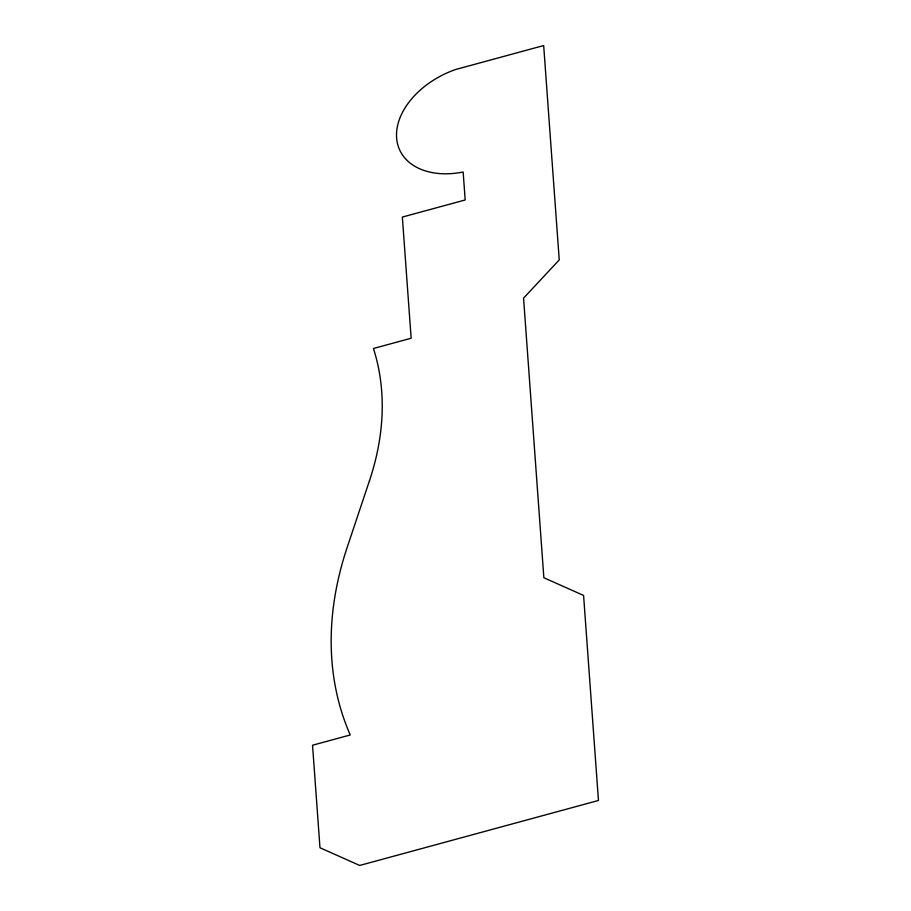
<?xml version="1.0" encoding="UTF-8"?>
<svg xmlns="http://www.w3.org/2000/svg" width="911" height="911" viewBox="0 0 911 911"><rect width="100%" height="100%" fill="white"/><g stroke="black" fill="none" stroke-linecap="round" stroke-linejoin="round"><path stroke-width="1.37" d="M369.49 480.655L347.228 547.226A478.309 324.976 -25.4 0 0 350.234 734.972L312.541 745.232L319.977 847.754L359.708 865.45L598.459 800.473L583.587 595.441L543.856 577.733L523.563 298.136L559.24 259.908L543.673 45.55L455.716 69.487A73.256 49.775 -25.4 0 0 396.604 137.846A73.256 49.775 -25.4 0 0 463.152 172.008L465.179 199.964L402.355 217.069L411.146 338.232L373.442 348.492A379.477 257.836 -25.4 0 1 369.49 480.655"/></g></svg>
